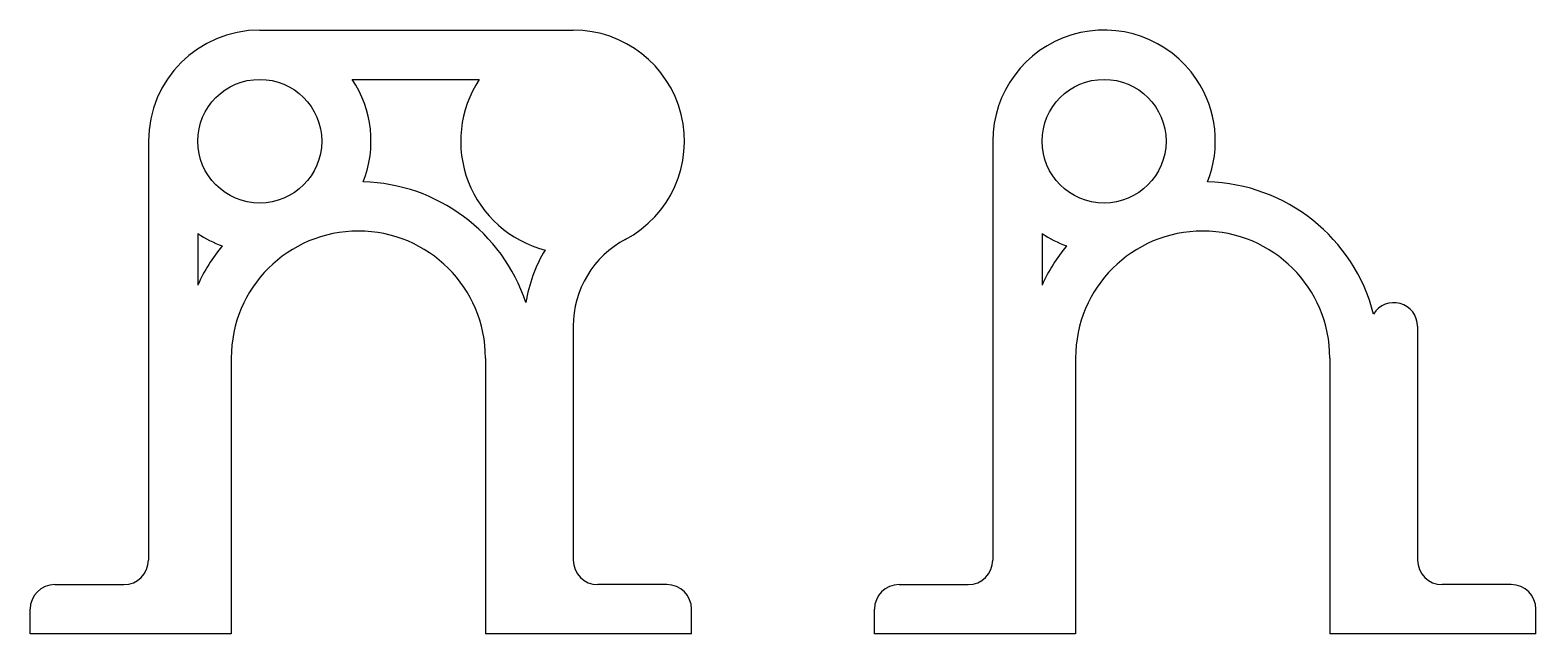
# Model space of a CAD drawing. Header units: inches. Extents: x 0 to 3.82, y 0 to 1.53.
import ezdxf

# ---------------------------------------------------------------- set-up
doc = ezdxf.new("R2010")
doc.units = ezdxf.units.IN
doc.header["$MEASUREMENT"] = 0

msp = doc.modelspace()

# ---------------------------------------------------------------- linework, layer by layer
for p, q in [((0.582, 1.532), (1.3765, 1.532)), ((0.8163, 1.407), (1.1385, 1.407)), ((0.3, 1.25), (0.3, 0.1875)), ((2.44, 1.25), (2.44, 0.1875)), ((0.425, 1.0157), (0.425, 0.8852)), ((2.565, 1.0157), (2.565, 0.8852)), ((1.3765, 0.7804), (1.3765, 0.1875)), ((3.5165, 0.7804), (3.5165, 0.1875)), ((0.5098, 0.7), (0.5098, 0)), ((1.1542, 0.7), (1.1542, 0)), ((2.6498, 0.7), (2.6498, 0)), ((3.2941, 0.7), (3.2941, 0)), ((0.0625, 0.125), (0.2375, 0.125)), ((1.614, 0.125), (1.439, 0.125)), ((2.2025, 0.125), (2.3775, 0.125)), ((3.754, 0.125), (3.579, 0.125)), ((0, 0), (0, 0.0625)), ((1.6765, 0), (1.6765, 0.0625)), ((2.14, 0), (2.14, 0.0625)), ((3.8165, 0), (3.8165, 0.0625)), ((0.5098, 0), (0, 0)), ((1.6765, 0), (1.1542, 0)), ((2.6498, 0), (2.14, 0)), ((3.8165, 0), (3.2941, 0))]:
    msp.add_line(p, q)
for centre in [(0.582, 1.25), (2.722, 1.25)]:
    msp.add_circle(centre, 0.157)
for centre, radius, start, end in [((0.582, 1.25), 0.282, 90, 180), ((1.3765, 1.25), 0.282, 297.8901, 90), ((2.722, 1.25), 0.282, 33.8305, 180), ((0.582, 1.25), 0.282, 338.5722, 33.8305), ((1.3765, 1.25), 0.2851, 146.5872, 255.5372), ((2.722, 1.25), 0.282, 338.5722, 33.8305), ((0.832, 0.7), 0.4472, 18.3565, 88.3971), ((2.972, 0.7), 0.4472, 14.4316, 88.3971), ((0.582, 1.25), 0.282, 236.1695, 250.3157), ((0.832, 0.7), 0.3222, 0, 180), ((1.6265, 0.7804), 0.25, 117.8722, 180), ((2.722, 1.25), 0.282, 236.1695, 250.3157), ((2.972, 0.7), 0.3222, 0, 180), ((0.832, 0.7), 0.4472, 140.4908, 155.5336), ((1.6265, 0.7804), 0.375, 148.9314, 170.7283), ((2.972, 0.7), 0.4472, 140.4908, 155.5336), ((3.4564, 0.7804), 0.0601, 0, 148.877), ((0.2375, 0.1875), 0.0625, 270, 0), ((1.439, 0.1875), 0.0625, 180, 270), ((2.3775, 0.1875), 0.0625, 270, 0), ((3.579, 0.1875), 0.0625, 180, 270), ((0.0625, 0.0625), 0.0625, 90, 180), ((1.614, 0.0625), 0.0625, 0, 90), ((2.2025, 0.0625), 0.0625, 90, 180), ((3.754, 0.0625), 0.0625, 0, 90)]:
    msp.add_arc(centre, radius, start, end)

doc.saveas('drawing.dxf')
